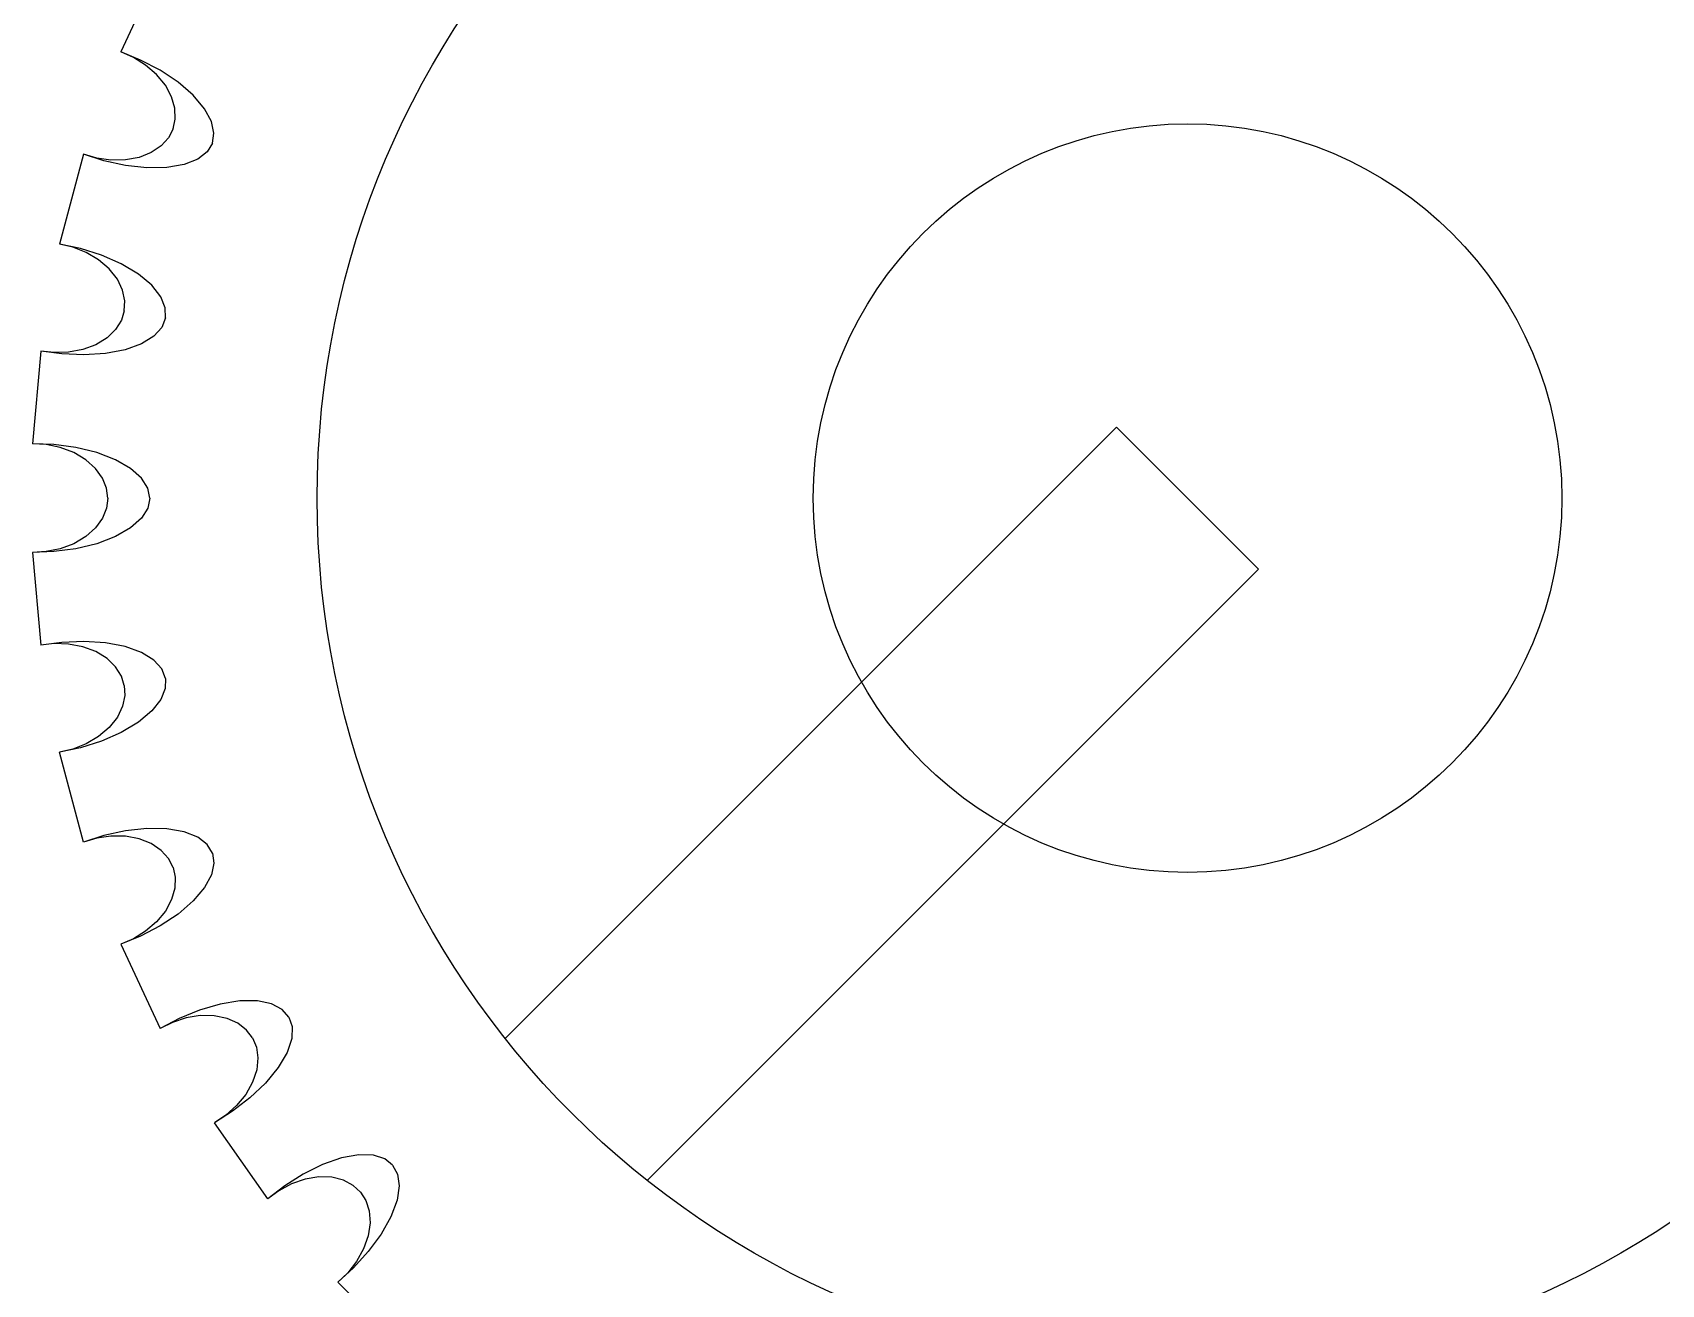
# Model space of a CAD drawing. Extents: x -1423 to 1501, y 0 to 128.
# Drawn here: x 23.75 to 33.48, y 82.3 to 89.78 of the extents above; entities that cross this region are included whole.
import ezdxf

# ---------------------------------------------------------------- set-up
doc = ezdxf.new("R2010")
doc.units = 0
doc.layers.add('LAYER1', color=7, linetype='CONTINUOUS')

msp = doc.modelspace()

# ---------------------------------------------------------------- linework, layer by layer
at = {"layer": 'LAYER1', "color": 18}
for p, q in [((24.5119, 90.1685), (24.2773, 89.6653)), ((24.5119, 90.1685), (24.2773, 89.6653)), ((24.5119, 90.1685), (24.2773, 89.6653)), ((24.5119, 90.1685), (24.2773, 89.6653)), ((24.055, 89.0545), (23.9113, 88.5182)), ((24.055, 89.0545), (23.9113, 88.5182)), ((24.055, 89.0545), (23.9113, 88.5182)), ((24.055, 89.0545), (23.9113, 88.5182)), ((23.7984, 87.8781), (23.75, 87.325)), ((23.7984, 87.8781), (23.75, 87.325)), ((23.7984, 87.8781), (23.75, 87.325)), ((23.7984, 87.8781), (23.75, 87.325)), ((30.2257, 87.4243), (26.5733, 83.7719)), ((30.2257, 87.4243), (26.5733, 83.7719)), ((30.2257, 87.4243), (31.0743, 86.5757)), ((30.2257, 87.4243), (31.0743, 86.5757)), ((23.75, 86.675), (23.7984, 86.1219)), ((23.75, 86.675), (23.7984, 86.1219)), ((23.75, 86.675), (23.7984, 86.1219)), ((23.75, 86.675), (23.7984, 86.1219)), ((31.0743, 86.5757), (27.4219, 82.9233)), ((31.0743, 86.5757), (27.4219, 82.9233)), ((24.055, 84.9455), (23.9113, 85.4818)), ((24.055, 84.9455), (23.9113, 85.4818)), ((24.055, 84.9455), (23.9113, 85.4818)), ((24.055, 84.9455), (23.9113, 85.4818)), ((24.2773, 84.3347), (24.5119, 83.8315)), ((24.2773, 84.3347), (24.5119, 83.8315)), ((24.2773, 84.3347), (24.5119, 83.8315)), ((24.2773, 84.3347), (24.5119, 83.8315)), ((25.1554, 82.8137), (24.8369, 83.2685)), ((25.1554, 82.8137), (24.8369, 83.2685)), ((25.1554, 82.8137), (24.8369, 83.2685)), ((25.1554, 82.8137), (24.8369, 83.2685)), ((25.9658, 81.9232), (25.5732, 82.3158)), ((25.9658, 81.9232), (25.5732, 82.3158)), ((25.9658, 81.9232), (25.5732, 82.3158)), ((25.9658, 81.9232), (25.5732, 82.3158))]:
    msp.add_line(p, q, dxfattribs=at)
for points in [[(24.8239, 89.1205, 0), (24.8331, 89.1801, 0), (24.8186, 89.2497, 0), (24.7775, 89.3266, 0), (24.7098, 89.4066, 0), (24.619, 89.4846, 0), (24.5115, 89.5558, 0), (24.395, 89.6167, 0), (24.2773, 89.6653, 0)], [(24.589, 89.206, 0), (24.6021, 89.2641, 0), (24.6002, 89.3292, 0), (24.5808, 89.3982, 0), (24.5437, 89.467, 0), (24.4905, 89.5313, 0), (24.4251, 89.5873, 0), (24.3523, 89.6323, 0), (24.2773, 89.6653, 0)], [(24.8239, 89.1205, 0), (24.8331, 89.1801, 0), (24.8186, 89.2497, 0), (24.7775, 89.3266, 0), (24.7098, 89.4066, 0), (24.619, 89.4846, 0), (24.5115, 89.5558, 0), (24.395, 89.6167, 0), (24.2773, 89.6653, 0)], [(24.589, 89.206, 0), (24.6021, 89.2641, 0), (24.6002, 89.3292, 0), (24.5808, 89.3982, 0), (24.5437, 89.467, 0), (24.4905, 89.5313, 0), (24.4251, 89.5873, 0), (24.3523, 89.6323, 0), (24.2773, 89.6653, 0)], [(24.8239, 89.1205, 0), (24.8331, 89.1801, 0), (24.8186, 89.2497, 0), (24.7775, 89.3266, 0), (24.7098, 89.4066, 0), (24.619, 89.4846, 0), (24.5115, 89.5558, 0), (24.395, 89.6167, 0), (24.2773, 89.6653, 0)], [(24.589, 89.206, 0), (24.6021, 89.2641, 0), (24.6002, 89.3292, 0), (24.5808, 89.3982, 0), (24.5437, 89.467, 0), (24.4905, 89.5313, 0), (24.4251, 89.5873, 0), (24.3523, 89.6323, 0), (24.2773, 89.6653, 0)], [(24.8239, 89.1205, 0), (24.8331, 89.1801, 0), (24.8186, 89.2497, 0), (24.7775, 89.3266, 0), (24.7098, 89.4066, 0), (24.619, 89.4846, 0), (24.5115, 89.5558, 0), (24.395, 89.6167, 0), (24.2773, 89.6653, 0)], [(24.589, 89.206, 0), (24.6021, 89.2641, 0), (24.6002, 89.3292, 0), (24.5808, 89.3982, 0), (24.5437, 89.467, 0), (24.4905, 89.5313, 0), (24.4251, 89.5873, 0), (24.3523, 89.6323, 0), (24.2773, 89.6653, 0)], [(24.589, 89.206, 0), (24.5617, 89.1531, 0), (24.5184, 89.1045, 0), (24.4592, 89.0641, 0), (24.3865, 89.0352, 0), (24.3044, 89.0201, 0), (24.2184, 89.0194, 0), (24.1337, 89.0317, 0), (24.055, 89.0545, 0)], [(24.589, 89.206, 0), (24.5617, 89.1531, 0), (24.5184, 89.1045, 0), (24.4592, 89.0641, 0), (24.3865, 89.0352, 0), (24.3044, 89.0201, 0), (24.2184, 89.0194, 0), (24.1337, 89.0317, 0), (24.055, 89.0545, 0)], [(24.589, 89.206, 0), (24.5617, 89.1531, 0), (24.5184, 89.1045, 0), (24.4592, 89.0641, 0), (24.3865, 89.0352, 0), (24.3044, 89.0201, 0), (24.2184, 89.0194, 0), (24.1337, 89.0317, 0), (24.055, 89.0545, 0)], [(24.589, 89.206, 0), (24.5617, 89.1531, 0), (24.5184, 89.1045, 0), (24.4592, 89.0641, 0), (24.3865, 89.0352, 0), (24.3044, 89.0201, 0), (24.2184, 89.0194, 0), (24.1337, 89.0317, 0), (24.055, 89.0545, 0)], [(24.8239, 89.1205, 0), (24.7927, 89.069, 0), (24.7368, 89.025, 0), (24.6558, 88.9925, 0), (24.5526, 88.9748, 0), (24.4329, 88.9734, 0), (24.3048, 88.9879, 0), (24.1764, 89.0161, 0), (24.055, 89.0545, 0)], [(24.8239, 89.1205, 0), (24.7927, 89.069, 0), (24.7368, 89.025, 0), (24.6558, 88.9925, 0), (24.5526, 88.9748, 0), (24.4329, 88.9734, 0), (24.3048, 88.9879, 0), (24.1764, 89.0161, 0), (24.055, 89.0545, 0)], [(24.8239, 89.1205, 0), (24.7927, 89.069, 0), (24.7368, 89.025, 0), (24.6558, 88.9925, 0), (24.5526, 88.9748, 0), (24.4329, 88.9734, 0), (24.3048, 88.9879, 0), (24.1764, 89.0161, 0), (24.055, 89.0545, 0)], [(24.8239, 89.1205, 0), (24.7927, 89.069, 0), (24.7368, 89.025, 0), (24.6558, 88.9925, 0), (24.5526, 88.9748, 0), (24.4329, 88.9734, 0), (24.3048, 88.9879, 0), (24.1764, 89.0161, 0), (24.055, 89.0545, 0)], [(24.5442, 88.0766, 0), (24.5429, 88.1368, 0), (24.5165, 88.2029, 0), (24.4627, 88.2715, 0), (24.3821, 88.3385, 0), (24.2792, 88.3995, 0), (24.1609, 88.451, 0), (24.0357, 88.4908, 0), (23.9113, 88.5182, 0)], [(24.298, 88.12, 0), (24.3009, 88.1795, 0), (24.2876, 88.2433, 0), (24.2566, 88.3079, 0), (24.208, 88.3692, 0), (24.1445, 88.4233, 0), (24.0704, 88.467, 0), (23.9909, 88.4987, 0), (23.9113, 88.5182, 0)], [(24.5442, 88.0766, 0), (24.5429, 88.1368, 0), (24.5165, 88.2029, 0), (24.4627, 88.2715, 0), (24.3821, 88.3385, 0), (24.2792, 88.3995, 0), (24.1609, 88.451, 0), (24.0357, 88.4908, 0), (23.9113, 88.5182, 0)], [(24.298, 88.12, 0), (24.3009, 88.1795, 0), (24.2876, 88.2433, 0), (24.2566, 88.3079, 0), (24.208, 88.3692, 0), (24.1445, 88.4233, 0), (24.0704, 88.467, 0), (23.9909, 88.4987, 0), (23.9113, 88.5182, 0)], [(24.5442, 88.0766, 0), (24.5429, 88.1368, 0), (24.5165, 88.2029, 0), (24.4627, 88.2715, 0), (24.3821, 88.3385, 0), (24.2792, 88.3995, 0), (24.1609, 88.451, 0), (24.0357, 88.4908, 0), (23.9113, 88.5182, 0)], [(24.298, 88.12, 0), (24.3009, 88.1795, 0), (24.2876, 88.2433, 0), (24.2566, 88.3079, 0), (24.208, 88.3692, 0), (24.1445, 88.4233, 0), (24.0704, 88.467, 0), (23.9909, 88.4987, 0), (23.9113, 88.5182, 0)], [(24.5442, 88.0766, 0), (24.5429, 88.1368, 0), (24.5165, 88.2029, 0), (24.4627, 88.2715, 0), (24.3821, 88.3385, 0), (24.2792, 88.3995, 0), (24.1609, 88.451, 0), (24.0357, 88.4908, 0), (23.9113, 88.5182, 0)], [(24.298, 88.12, 0), (24.3009, 88.1795, 0), (24.2876, 88.2433, 0), (24.2566, 88.3079, 0), (24.208, 88.3692, 0), (24.1445, 88.4233, 0), (24.0704, 88.467, 0), (23.9909, 88.4987, 0), (23.9113, 88.5182, 0)], [(24.298, 88.12, 0), (24.2803, 88.0631, 0), (24.2461, 88.0078, 0), (24.1949, 87.9577, 0), (24.1282, 87.9166, 0), (24.05, 87.8876, 0), (23.9654, 87.8718, 0), (23.8799, 87.8692, 0), (23.7984, 87.8781, 0)], [(24.298, 88.12, 0), (24.2803, 88.0631, 0), (24.2461, 88.0078, 0), (24.1949, 87.9577, 0), (24.1282, 87.9166, 0), (24.05, 87.8876, 0), (23.9654, 87.8718, 0), (23.8799, 87.8692, 0), (23.7984, 87.8781, 0)], [(24.298, 88.12, 0), (24.2803, 88.0631, 0), (24.2461, 88.0078, 0), (24.1949, 87.9577, 0), (24.1282, 87.9166, 0), (24.05, 87.8876, 0), (23.9654, 87.8718, 0), (23.8799, 87.8692, 0), (23.7984, 87.8781, 0)], [(24.298, 88.12, 0), (24.2803, 88.0631, 0), (24.2461, 88.0078, 0), (24.1949, 87.9577, 0), (24.1282, 87.9166, 0), (24.05, 87.8876, 0), (23.9654, 87.8718, 0), (23.8799, 87.8692, 0), (23.7984, 87.8781, 0)], [(24.5442, 88.0766, 0), (24.5224, 88.0204, 0), (24.475, 87.9674, 0), (24.4009, 87.9213, 0), (24.3023, 87.8859, 0), (24.1847, 87.8638, 0), (24.056, 87.8559, 0), (23.9247, 87.8614, 0), (23.7984, 87.8781, 0)], [(24.5442, 88.0766, 0), (24.5224, 88.0204, 0), (24.475, 87.9674, 0), (24.4009, 87.9213, 0), (24.3023, 87.8859, 0), (24.1847, 87.8638, 0), (24.056, 87.8559, 0), (23.9247, 87.8614, 0), (23.7984, 87.8781, 0)], [(24.5442, 88.0766, 0), (24.5224, 88.0204, 0), (24.475, 87.9674, 0), (24.4009, 87.9213, 0), (24.3023, 87.8859, 0), (24.1847, 87.8638, 0), (24.056, 87.8559, 0), (23.9247, 87.8614, 0), (23.7984, 87.8781, 0)], [(24.5442, 88.0766, 0), (24.5224, 88.0204, 0), (24.475, 87.9674, 0), (24.4009, 87.9213, 0), (24.3023, 87.8859, 0), (24.1847, 87.8638, 0), (24.056, 87.8559, 0), (23.9247, 87.8614, 0), (23.7984, 87.8781, 0)], [(24.45, 87, 0), (24.4383, 87.0591, 0), (24.4008, 87.1196, 0), (24.3359, 87.1778, 0), (24.2449, 87.2298, 0), (24.1329, 87.272, 0), (24.0076, 87.3022, 0), (23.8773, 87.3196, 0), (23.75, 87.325, 0)], [(24.2, 87, 0), (24.1925, 87.0591, 0), (24.1684, 87.1196, 0), (24.1266, 87.1778, 0), (24.0681, 87.2298, 0), (23.9962, 87.272, 0), (23.9156, 87.3022, 0), (23.8318, 87.3196, 0), (23.75, 87.325, 0)], [(24.45, 87, 0), (24.4383, 87.0591, 0), (24.4008, 87.1196, 0), (24.3359, 87.1778, 0), (24.2449, 87.2298, 0), (24.1329, 87.272, 0), (24.0076, 87.3022, 0), (23.8773, 87.3196, 0), (23.75, 87.325, 0)], [(24.2, 87, 0), (24.1925, 87.0591, 0), (24.1684, 87.1196, 0), (24.1266, 87.1778, 0), (24.0681, 87.2298, 0), (23.9962, 87.272, 0), (23.9156, 87.3022, 0), (23.8318, 87.3196, 0), (23.75, 87.325, 0)], [(24.45, 87, 0), (24.4383, 87.0591, 0), (24.4008, 87.1196, 0), (24.3359, 87.1778, 0), (24.2449, 87.2298, 0), (24.1329, 87.272, 0), (24.0076, 87.3022, 0), (23.8773, 87.3196, 0), (23.75, 87.325, 0)], [(24.2, 87, 0), (24.1925, 87.0591, 0), (24.1684, 87.1196, 0), (24.1266, 87.1778, 0), (24.0681, 87.2298, 0), (23.9962, 87.272, 0), (23.9156, 87.3022, 0), (23.8318, 87.3196, 0), (23.75, 87.325, 0)], [(24.45, 87, 0), (24.4383, 87.0591, 0), (24.4008, 87.1196, 0), (24.3359, 87.1778, 0), (24.2449, 87.2298, 0), (24.1329, 87.272, 0), (24.0076, 87.3022, 0), (23.8773, 87.3196, 0), (23.75, 87.325, 0)], [(24.2, 87, 0), (24.1925, 87.0591, 0), (24.1684, 87.1196, 0), (24.1266, 87.1778, 0), (24.0681, 87.2298, 0), (23.9962, 87.272, 0), (23.9156, 87.3022, 0), (23.8318, 87.3196, 0), (23.75, 87.325, 0)], [(24.45, 87, 0), (24.4383, 86.9409, 0), (24.4008, 86.8804, 0), (24.3359, 86.8222, 0), (24.2449, 86.7702, 0), (24.1329, 86.728, 0), (24.0076, 86.6978, 0), (23.8773, 86.6804, 0), (23.75, 86.675, 0)], [(24.2, 87, 0), (24.1925, 86.9409, 0), (24.1684, 86.8804, 0), (24.1266, 86.8222, 0), (24.0681, 86.7702, 0), (23.9962, 86.728, 0), (23.9156, 86.6978, 0), (23.8318, 86.6804, 0), (23.75, 86.675, 0)], [(24.45, 87, 0), (24.4383, 86.9409, 0), (24.4008, 86.8804, 0), (24.3359, 86.8222, 0), (24.2449, 86.7702, 0), (24.1329, 86.728, 0), (24.0076, 86.6978, 0), (23.8773, 86.6804, 0), (23.75, 86.675, 0)], [(24.2, 87, 0), (24.1925, 86.9409, 0), (24.1684, 86.8804, 0), (24.1266, 86.8222, 0), (24.0681, 86.7702, 0), (23.9962, 86.728, 0), (23.9156, 86.6978, 0), (23.8318, 86.6804, 0), (23.75, 86.675, 0)], [(24.45, 87, 0), (24.4383, 86.9409, 0), (24.4008, 86.8804, 0), (24.3359, 86.8222, 0), (24.2449, 86.7702, 0), (24.1329, 86.728, 0), (24.0076, 86.6978, 0), (23.8773, 86.6804, 0), (23.75, 86.675, 0)], [(24.2, 87, 0), (24.1925, 86.9409, 0), (24.1684, 86.8804, 0), (24.1266, 86.8222, 0), (24.0681, 86.7702, 0), (23.9962, 86.728, 0), (23.9156, 86.6978, 0), (23.8318, 86.6804, 0), (23.75, 86.675, 0)], [(24.45, 87, 0), (24.4383, 86.9409, 0), (24.4008, 86.8804, 0), (24.3359, 86.8222, 0), (24.2449, 86.7702, 0), (24.1329, 86.728, 0), (24.0076, 86.6978, 0), (23.8773, 86.6804, 0), (23.75, 86.675, 0)], [(24.2, 87, 0), (24.1925, 86.9409, 0), (24.1684, 86.8804, 0), (24.1266, 86.8222, 0), (24.0681, 86.7702, 0), (23.9962, 86.728, 0), (23.9156, 86.6978, 0), (23.8318, 86.6804, 0), (23.75, 86.675, 0)], [(24.5442, 85.9234, 0), (24.5224, 85.9796, 0), (24.475, 86.0326, 0), (24.4009, 86.0787, 0), (24.3023, 86.1141, 0), (24.1847, 86.1362, 0), (24.056, 86.1441, 0), (23.9247, 86.1386, 0), (23.7984, 86.1219, 0)], [(24.5442, 85.9234, 0), (24.5224, 85.9796, 0), (24.475, 86.0326, 0), (24.4009, 86.0787, 0), (24.3023, 86.1141, 0), (24.1847, 86.1362, 0), (24.056, 86.1441, 0), (23.9247, 86.1386, 0), (23.7984, 86.1219, 0)], [(24.5442, 85.9234, 0), (24.5224, 85.9796, 0), (24.475, 86.0326, 0), (24.4009, 86.0787, 0), (24.3023, 86.1141, 0), (24.1847, 86.1362, 0), (24.056, 86.1441, 0), (23.9247, 86.1386, 0), (23.7984, 86.1219, 0)], [(24.5442, 85.9234, 0), (24.5224, 85.9796, 0), (24.475, 86.0326, 0), (24.4009, 86.0787, 0), (24.3023, 86.1141, 0), (24.1847, 86.1362, 0), (24.056, 86.1441, 0), (23.9247, 86.1386, 0), (23.7984, 86.1219, 0)], [(24.298, 85.88, 0), (24.2803, 85.9369, 0), (24.2461, 85.9922, 0), (24.1949, 86.0423, 0), (24.1282, 86.0834, 0), (24.05, 86.1124, 0), (23.9654, 86.1282, 0), (23.8799, 86.1308, 0), (23.7984, 86.1219, 0)], [(24.298, 85.88, 0), (24.2803, 85.9369, 0), (24.2461, 85.9922, 0), (24.1949, 86.0423, 0), (24.1282, 86.0834, 0), (24.05, 86.1124, 0), (23.9654, 86.1282, 0), (23.8799, 86.1308, 0), (23.7984, 86.1219, 0)], [(24.298, 85.88, 0), (24.2803, 85.9369, 0), (24.2461, 85.9922, 0), (24.1949, 86.0423, 0), (24.1282, 86.0834, 0), (24.05, 86.1124, 0), (23.9654, 86.1282, 0), (23.8799, 86.1308, 0), (23.7984, 86.1219, 0)], [(24.298, 85.88, 0), (24.2803, 85.9369, 0), (24.2461, 85.9922, 0), (24.1949, 86.0423, 0), (24.1282, 86.0834, 0), (24.05, 86.1124, 0), (23.9654, 86.1282, 0), (23.8799, 86.1308, 0), (23.7984, 86.1219, 0)], [(24.5442, 85.9234, 0), (24.5429, 85.8632, 0), (24.5165, 85.7971, 0), (24.4627, 85.7285, 0), (24.3821, 85.6615, 0), (24.2792, 85.6005, 0), (24.1609, 85.549, 0), (24.0357, 85.5092, 0), (23.9113, 85.4818, 0)], [(24.5442, 85.9234, 0), (24.5429, 85.8632, 0), (24.5165, 85.7971, 0), (24.4627, 85.7285, 0), (24.3821, 85.6615, 0), (24.2792, 85.6005, 0), (24.1609, 85.549, 0), (24.0357, 85.5092, 0), (23.9113, 85.4818, 0)], [(24.5442, 85.9234, 0), (24.5429, 85.8632, 0), (24.5165, 85.7971, 0), (24.4627, 85.7285, 0), (24.3821, 85.6615, 0), (24.2792, 85.6005, 0), (24.1609, 85.549, 0), (24.0357, 85.5092, 0), (23.9113, 85.4818, 0)], [(24.5442, 85.9234, 0), (24.5429, 85.8632, 0), (24.5165, 85.7971, 0), (24.4627, 85.7285, 0), (24.3821, 85.6615, 0), (24.2792, 85.6005, 0), (24.1609, 85.549, 0), (24.0357, 85.5092, 0), (23.9113, 85.4818, 0)], [(24.298, 85.88, 0), (24.3009, 85.8205, 0), (24.2876, 85.7567, 0), (24.2566, 85.6921, 0), (24.208, 85.6308, 0), (24.1445, 85.5767, 0), (24.0704, 85.533, 0), (23.9909, 85.5013, 0), (23.9113, 85.4818, 0)], [(24.298, 85.88, 0), (24.3009, 85.8205, 0), (24.2876, 85.7567, 0), (24.2566, 85.6921, 0), (24.208, 85.6308, 0), (24.1445, 85.5767, 0), (24.0704, 85.533, 0), (23.9909, 85.5013, 0), (23.9113, 85.4818, 0)], [(24.298, 85.88, 0), (24.3009, 85.8205, 0), (24.2876, 85.7567, 0), (24.2566, 85.6921, 0), (24.208, 85.6308, 0), (24.1445, 85.5767, 0), (24.0704, 85.533, 0), (23.9909, 85.5013, 0), (23.9113, 85.4818, 0)], [(24.298, 85.88, 0), (24.3009, 85.8205, 0), (24.2876, 85.7567, 0), (24.2566, 85.6921, 0), (24.208, 85.6308, 0), (24.1445, 85.5767, 0), (24.0704, 85.533, 0), (23.9909, 85.5013, 0), (23.9113, 85.4818, 0)], [(24.8239, 84.8795, 0), (24.7927, 84.931, 0), (24.7368, 84.975, 0), (24.6558, 85.0075, 0), (24.5526, 85.0252, 0), (24.4329, 85.0266, 0), (24.3048, 85.0121, 0), (24.1764, 84.9839, 0), (24.055, 84.9455, 0)], [(24.8239, 84.8795, 0), (24.7927, 84.931, 0), (24.7368, 84.975, 0), (24.6558, 85.0075, 0), (24.5526, 85.0252, 0), (24.4329, 85.0266, 0), (24.3048, 85.0121, 0), (24.1764, 84.9839, 0), (24.055, 84.9455, 0)], [(24.8239, 84.8795, 0), (24.7927, 84.931, 0), (24.7368, 84.975, 0), (24.6558, 85.0075, 0), (24.5526, 85.0252, 0), (24.4329, 85.0266, 0), (24.3048, 85.0121, 0), (24.1764, 84.9839, 0), (24.055, 84.9455, 0)], [(24.8239, 84.8795, 0), (24.7927, 84.931, 0), (24.7368, 84.975, 0), (24.6558, 85.0075, 0), (24.5526, 85.0252, 0), (24.4329, 85.0266, 0), (24.3048, 85.0121, 0), (24.1764, 84.9839, 0), (24.055, 84.9455, 0)], [(24.589, 84.794, 0), (24.5617, 84.8469, 0), (24.5184, 84.8955, 0), (24.4592, 84.9359, 0), (24.3865, 84.9648, 0), (24.3044, 84.9799, 0), (24.2184, 84.9806, 0), (24.1337, 84.9683, 0), (24.055, 84.9455, 0)], [(24.589, 84.794, 0), (24.5617, 84.8469, 0), (24.5184, 84.8955, 0), (24.4592, 84.9359, 0), (24.3865, 84.9648, 0), (24.3044, 84.9799, 0), (24.2184, 84.9806, 0), (24.1337, 84.9683, 0), (24.055, 84.9455, 0)], [(24.589, 84.794, 0), (24.5617, 84.8469, 0), (24.5184, 84.8955, 0), (24.4592, 84.9359, 0), (24.3865, 84.9648, 0), (24.3044, 84.9799, 0), (24.2184, 84.9806, 0), (24.1337, 84.9683, 0), (24.055, 84.9455, 0)], [(24.589, 84.794, 0), (24.5617, 84.8469, 0), (24.5184, 84.8955, 0), (24.4592, 84.9359, 0), (24.3865, 84.9648, 0), (24.3044, 84.9799, 0), (24.2184, 84.9806, 0), (24.1337, 84.9683, 0), (24.055, 84.9455, 0)], [(24.8239, 84.8795, 0), (24.8331, 84.8199, 0), (24.8186, 84.7503, 0), (24.7775, 84.6734, 0), (24.7098, 84.5934, 0), (24.619, 84.5154, 0), (24.5115, 84.4442, 0), (24.395, 84.3833, 0), (24.2773, 84.3347, 0)], [(24.8239, 84.8795, 0), (24.8331, 84.8199, 0), (24.8186, 84.7503, 0), (24.7775, 84.6734, 0), (24.7098, 84.5934, 0), (24.619, 84.5154, 0), (24.5115, 84.4442, 0), (24.395, 84.3833, 0), (24.2773, 84.3347, 0)], [(24.8239, 84.8795, 0), (24.8331, 84.8199, 0), (24.8186, 84.7503, 0), (24.7775, 84.6734, 0), (24.7098, 84.5934, 0), (24.619, 84.5154, 0), (24.5115, 84.4442, 0), (24.395, 84.3833, 0), (24.2773, 84.3347, 0)], [(24.8239, 84.8795, 0), (24.8331, 84.8199, 0), (24.8186, 84.7503, 0), (24.7775, 84.6734, 0), (24.7098, 84.5934, 0), (24.619, 84.5154, 0), (24.5115, 84.4442, 0), (24.395, 84.3833, 0), (24.2773, 84.3347, 0)], [(24.589, 84.794, 0), (24.6021, 84.7359, 0), (24.6002, 84.6708, 0), (24.5808, 84.6018, 0), (24.5437, 84.533, 0), (24.4905, 84.4687, 0), (24.4251, 84.4127, 0), (24.3523, 84.3677, 0), (24.2773, 84.3347, 0)], [(24.589, 84.794, 0), (24.6021, 84.7359, 0), (24.6002, 84.6708, 0), (24.5808, 84.6018, 0), (24.5437, 84.533, 0), (24.4905, 84.4687, 0), (24.4251, 84.4127, 0), (24.3523, 84.3677, 0), (24.2773, 84.3347, 0)], [(24.589, 84.794, 0), (24.6021, 84.7359, 0), (24.6002, 84.6708, 0), (24.5808, 84.6018, 0), (24.5437, 84.533, 0), (24.4905, 84.4687, 0), (24.4251, 84.4127, 0), (24.3523, 84.3677, 0), (24.2773, 84.3347, 0)], [(24.589, 84.794, 0), (24.6021, 84.7359, 0), (24.6002, 84.6708, 0), (24.5808, 84.6018, 0), (24.5437, 84.533, 0), (24.4905, 84.4687, 0), (24.4251, 84.4127, 0), (24.3523, 84.3677, 0), (24.2773, 84.3347, 0)], [(25.2806, 83.9, 0), (25.241, 83.9453, 0), (25.1783, 83.979, 0), (25.0929, 83.9969, 0), (24.9881, 83.9964, 0), (24.8701, 83.977, 0), (24.7464, 83.9405, 0), (24.6249, 83.8904, 0), (24.5119, 83.8315, 0)], [(25.2806, 83.9, 0), (25.241, 83.9453, 0), (25.1783, 83.979, 0), (25.0929, 83.9969, 0), (24.9881, 83.9964, 0), (24.8701, 83.977, 0), (24.7464, 83.9405, 0), (24.6249, 83.8904, 0), (24.5119, 83.8315, 0)], [(25.2806, 83.9, 0), (25.241, 83.9453, 0), (25.1783, 83.979, 0), (25.0929, 83.9969, 0), (24.9881, 83.9964, 0), (24.8701, 83.977, 0), (24.7464, 83.9405, 0), (24.6249, 83.8904, 0), (24.5119, 83.8315, 0)], [(25.2806, 83.9, 0), (25.241, 83.9453, 0), (25.1783, 83.979, 0), (25.0929, 83.9969, 0), (24.9881, 83.9964, 0), (24.8701, 83.977, 0), (24.7464, 83.9405, 0), (24.6249, 83.8904, 0), (24.5119, 83.8315, 0)], [(25.0641, 83.775, 0), (25.0281, 83.8224, 0), (24.977, 83.8628, 0), (24.9117, 83.8923, 0), (24.8351, 83.9081, 0), (24.7516, 83.9087, 0), (24.6667, 83.8945, 0), (24.5855, 83.8677, 0), (24.5119, 83.8315, 0)], [(25.0641, 83.775, 0), (25.0281, 83.8224, 0), (24.977, 83.8628, 0), (24.9117, 83.8923, 0), (24.8351, 83.9081, 0), (24.7516, 83.9087, 0), (24.6667, 83.8945, 0), (24.5855, 83.8677, 0), (24.5119, 83.8315, 0)], [(25.0641, 83.775, 0), (25.0281, 83.8224, 0), (24.977, 83.8628, 0), (24.9117, 83.8923, 0), (24.8351, 83.9081, 0), (24.7516, 83.9087, 0), (24.6667, 83.8945, 0), (24.5855, 83.8677, 0), (24.5119, 83.8315, 0)], [(25.0641, 83.775, 0), (25.0281, 83.8224, 0), (24.977, 83.8628, 0), (24.9117, 83.8923, 0), (24.8351, 83.9081, 0), (24.7516, 83.9087, 0), (24.6667, 83.8945, 0), (24.5855, 83.8677, 0), (24.5119, 83.8315, 0)], [(25.2806, 83.9, 0), (25.3001, 83.843, 0), (25.2979, 83.7719, 0), (25.2707, 83.689, 0), (25.2179, 83.5985, 0), (25.1421, 83.5059, 0), (25.0486, 83.4171, 0), (24.9444, 83.3369, 0), (24.8369, 83.2685, 0)], [(25.2806, 83.9, 0), (25.3001, 83.843, 0), (25.2979, 83.7719, 0), (25.2707, 83.689, 0), (25.2179, 83.5985, 0), (25.1421, 83.5059, 0), (25.0486, 83.4171, 0), (24.9444, 83.3369, 0), (24.8369, 83.2685, 0)], [(25.2806, 83.9, 0), (25.3001, 83.843, 0), (25.2979, 83.7719, 0), (25.2707, 83.689, 0), (25.2179, 83.5985, 0), (25.1421, 83.5059, 0), (25.0486, 83.4171, 0), (24.9444, 83.3369, 0), (24.8369, 83.2685, 0)], [(25.2806, 83.9, 0), (25.3001, 83.843, 0), (25.2979, 83.7719, 0), (25.2707, 83.689, 0), (25.2179, 83.5985, 0), (25.1421, 83.5059, 0), (25.0486, 83.4171, 0), (24.9444, 83.3369, 0), (24.8369, 83.2685, 0)], [(25.0641, 83.775, 0), (25.0872, 83.7201, 0), (25.0966, 83.6556, 0), (25.0895, 83.5843, 0), (25.0648, 83.5101, 0), (25.0236, 83.4375, 0), (24.9689, 83.3711, 0), (24.9051, 83.3142, 0), (24.8369, 83.2685, 0)], [(25.0641, 83.775, 0), (25.0872, 83.7201, 0), (25.0966, 83.6556, 0), (25.0895, 83.5843, 0), (25.0648, 83.5101, 0), (25.0236, 83.4375, 0), (24.9689, 83.3711, 0), (24.9051, 83.3142, 0), (24.8369, 83.2685, 0)], [(25.0641, 83.775, 0), (25.0872, 83.7201, 0), (25.0966, 83.6556, 0), (25.0895, 83.5843, 0), (25.0648, 83.5101, 0), (25.0236, 83.4375, 0), (24.9689, 83.3711, 0), (24.9051, 83.3142, 0), (24.8369, 83.2685, 0)], [(25.0641, 83.775, 0), (25.0872, 83.7201, 0), (25.0966, 83.6556, 0), (25.0895, 83.5843, 0), (25.0648, 83.5101, 0), (25.0236, 83.4375, 0), (24.9689, 83.3711, 0), (24.9051, 83.3142, 0), (24.8369, 83.2685, 0)], [(25.9005, 83.0147, 0), (25.8536, 83.0525, 0), (25.786, 83.0747, 0), (25.6988, 83.0775, 0), (25.5957, 83.0589, 0), (25.4828, 83.0193, 0), (25.3674, 82.9618, 0), (25.2564, 82.8914, 0), (25.1554, 82.8137, 0)], [(25.9005, 83.0147, 0), (25.8536, 83.0525, 0), (25.786, 83.0747, 0), (25.6988, 83.0775, 0), (25.5957, 83.0589, 0), (25.4828, 83.0193, 0), (25.3674, 82.9618, 0), (25.2564, 82.8914, 0), (25.1554, 82.8137, 0)], [(25.9005, 83.0147, 0), (25.8536, 83.0525, 0), (25.786, 83.0747, 0), (25.6988, 83.0775, 0), (25.5957, 83.0589, 0), (25.4828, 83.0193, 0), (25.3674, 82.9618, 0), (25.2564, 82.8914, 0), (25.1554, 82.8137, 0)], [(25.9005, 83.0147, 0), (25.8536, 83.0525, 0), (25.786, 83.0747, 0), (25.6988, 83.0775, 0), (25.5957, 83.0589, 0), (25.4828, 83.0193, 0), (25.3674, 82.9618, 0), (25.2564, 82.8914, 0), (25.1554, 82.8137, 0)], [(25.9005, 83.0147, 0), (25.9296, 82.9619, 0), (25.9397, 82.8915, 0), (25.9274, 82.8052, 0), (25.8911, 82.7069, 0), (25.8325, 82.6025, 0), (25.7558, 82.4988, 0), (25.6672, 82.4018, 0), (25.5732, 82.3158, 0)], [(25.9005, 83.0147, 0), (25.9296, 82.9619, 0), (25.9397, 82.8915, 0), (25.9274, 82.8052, 0), (25.8911, 82.7069, 0), (25.8325, 82.6025, 0), (25.7558, 82.4988, 0), (25.6672, 82.4018, 0), (25.5732, 82.3158, 0)], [(25.9005, 83.0147, 0), (25.9296, 82.9619, 0), (25.9397, 82.8915, 0), (25.9274, 82.8052, 0), (25.8911, 82.7069, 0), (25.8325, 82.6025, 0), (25.7558, 82.4988, 0), (25.6672, 82.4018, 0), (25.5732, 82.3158, 0)], [(25.9005, 83.0147, 0), (25.9296, 82.9619, 0), (25.9397, 82.8915, 0), (25.9274, 82.8052, 0), (25.8911, 82.7069, 0), (25.8325, 82.6025, 0), (25.7558, 82.4988, 0), (25.6672, 82.4018, 0), (25.5732, 82.3158, 0)], [(25.709, 82.854, 0), (25.6653, 82.8945, 0), (25.6079, 82.9253, 0), (25.5385, 82.9431, 0), (25.4603, 82.9453, 0), (25.378, 82.9314, 0), (25.2969, 82.9027, 0), (25.2216, 82.8622, 0), (25.1554, 82.8137, 0)], [(25.709, 82.854, 0), (25.6653, 82.8945, 0), (25.6079, 82.9253, 0), (25.5385, 82.9431, 0), (25.4603, 82.9453, 0), (25.378, 82.9314, 0), (25.2969, 82.9027, 0), (25.2216, 82.8622, 0), (25.1554, 82.8137, 0)], [(25.709, 82.854, 0), (25.6653, 82.8945, 0), (25.6079, 82.9253, 0), (25.5385, 82.9431, 0), (25.4603, 82.9453, 0), (25.378, 82.9314, 0), (25.2969, 82.9027, 0), (25.2216, 82.8622, 0), (25.1554, 82.8137, 0)], [(25.709, 82.854, 0), (25.6653, 82.8945, 0), (25.6079, 82.9253, 0), (25.5385, 82.9431, 0), (25.4603, 82.9453, 0), (25.378, 82.9314, 0), (25.2969, 82.9027, 0), (25.2216, 82.8622, 0), (25.1554, 82.8137, 0)], [(25.709, 82.854, 0), (25.7412, 82.8039, 0), (25.7617, 82.7421, 0), (25.7671, 82.6707, 0), (25.7557, 82.5933, 0), (25.7277, 82.5146, 0), (25.6854, 82.4397, 0), (25.6324, 82.3726, 0), (25.5732, 82.3158, 0)], [(25.709, 82.854, 0), (25.7412, 82.8039, 0), (25.7617, 82.7421, 0), (25.7671, 82.6707, 0), (25.7557, 82.5933, 0), (25.7277, 82.5146, 0), (25.6854, 82.4397, 0), (25.6324, 82.3726, 0), (25.5732, 82.3158, 0)], [(25.709, 82.854, 0), (25.7412, 82.8039, 0), (25.7617, 82.7421, 0), (25.7671, 82.6707, 0), (25.7557, 82.5933, 0), (25.7277, 82.5146, 0), (25.6854, 82.4397, 0), (25.6324, 82.3726, 0), (25.5732, 82.3158, 0)], [(25.709, 82.854, 0), (25.7412, 82.8039, 0), (25.7617, 82.7421, 0), (25.7671, 82.6707, 0), (25.7557, 82.5933, 0), (25.7277, 82.5146, 0), (25.6854, 82.4397, 0), (25.6324, 82.3726, 0), (25.5732, 82.3158, 0)]]:
    msp.add_polyline3d(points, dxfattribs=at)
msp.add_circle((30.65, 87), 5.2, dxfattribs=at)
msp.add_circle((30.65, 87), 5.2, dxfattribs=at)
at = {"layer": 'LAYER1', "color": 250}
msp.add_circle((30.65, 87), 2.2361, dxfattribs=at)

doc.saveas('drawing.dxf')
